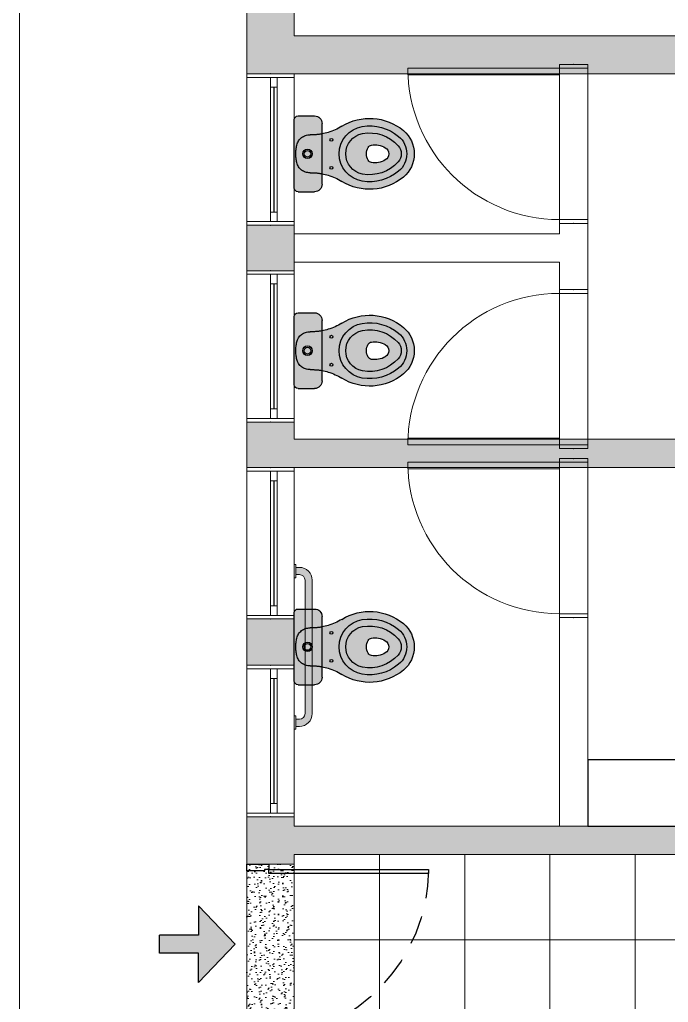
# Model space of a CAD drawing. Header units: metres. Extents: x 512 to 829, y -209 to 245.
# Drawn here: x 805.48 to 808.91, y -86.63 to -81.44 of the extents above; entities that cross this region are included whole.
import ezdxf

# ---------------------------------------------------------------- set-up
doc = ezdxf.new("R2010")
doc.units = ezdxf.units.M
doc.header["$LTSCALE"] = 0.508
doc.set_wipeout_variables(frame=1)
doc.header["$PDSIZE"] = -2
doc.linetypes.add('DASHED', pattern=[0.75, 0.5, -0.25])
doc.linetypes.add('HIDDEN', pattern=[0.375, 0.25, -0.125])
doc.layers.get('0').update_dxf_attribs({"lineweight": 15})
for name, color, linetype in [('AR-SIMBOLOGIAS', 9, 'Continuous'), ('ARQ-COTA', 1, 'Continuous'), ('MB-ARQ-PORTA-PROJEÇÃO ABERTURA', 1, 'HIDDEN'), ('MB-ARQ-SANITÁRIO-HATCH', 255, 'Continuous'), ('MB-ARQ-SANITÁRIO-LOUÇA-PROVIDENCIAR', 21, 'Continuous'), ('MB-ARQ-SANITÁRIO-MOBILIÁRIO', 252, 'Continuous'), ('MB-ARQ-SANITÁRIO-PORTA', 2, 'Continuous'), ('Piso', 4, 'Continuous')]:
    doc.layers.add(name, color=color, linetype=linetype)
for name, color, linetype, lineweight in [('Hachura', 251, 'Continuous', 0), ('None', 7, 'Continuous', 5), ('NãoImprimir', 7, 'Continuous', 5), ('Peitoris', 2, 'Continuous', 5), ('Telhado-Princ', 7, 'Continuous', 5)]:
    doc.layers.add(name, color=color, linetype=linetype, lineweight=lineweight)

# ---------------------------------------------------------------- blocks, each defined once
blk = doc.blocks.new('Grupo-1391')
at = {"layer": 'None', "color": 7, "linetype": 'Continuous', "lineweight": 5}
for p, q in [((-0.42, 0.075), (-0.42, -0.075)), ((0.42, 0.075), (0.42, -0.075))]:
    blk.add_line(p, q, dxfattribs=at)
blk = doc.blocks.new('Grupo-1392')
at = {"color": 7, "linetype": 'Continuous', "lineweight": 5}
for points in [[(-0.42, 0.075), (-0.4, 0.075), (-0.4, -0.075), (-0.42, -0.075)], [(0.4, 0.075), (0.42, 0.075), (0.42, -0.075), (0.4, -0.075)]]:
    blk.add_wipeout(points, dxfattribs=at).dxf.layer = 'None'
at = {"layer": 'None', "color": 7, "linetype": 'Continuous', "lineweight": 5}
for points in [[(-0.42, 0.075), (-0.4, 0.075), (-0.4, -0.075), (-0.42, -0.075)], [(0.4, 0.075), (0.42, 0.075), (0.42, -0.075), (0.4, -0.075)]]:
    blk.add_lwpolyline(points, close=True, dxfattribs=at)
blk = doc.blocks.new('Grupo-1393')
at = {"layer": 'None', "color": 7}
blk.add_blockref('Grupo-1391', (0, 0), dxfattribs=at)
blk.add_blockref('Grupo-1392', (0, 0), dxfattribs=at)
at = {"layer": 'None', "color": 7, "linetype": 'Continuous', "lineweight": 5}
for p, q in [((-0.42, 0.075), (-0.4, 0.075)), ((-0.4, 0.075), (-0.4, -0.075)), ((0.42, 0.075), (0.4, 0.075)), ((0.4, 0.075), (0.4, -0.075)), ((-0.42, -0.075), (-0.4, -0.075)), ((0.42, -0.075), (0.4, -0.075))]:
    blk.add_line(p, q, dxfattribs=at)
blk = doc.blocks.new('Grupo-1394')
at = {"layer": 'None', "color": 7, "linetype": 'Continuous', "lineweight": 5}
blk.add_arc((-0.4, 0.075), 0.8, 0, 90, dxfattribs=at)
blk = doc.blocks.new('Grupo-1395')
at = {"color": 7, "linetype": 'Continuous', "lineweight": 5}
blk.add_wipeout([(-0.4, 0.075), (-0.4, 0.875), (-0.365, 0.875), (-0.365, 0.075)], dxfattribs=at).dxf.layer = 'None'
at = {"layer": 'None', "color": 7, "linetype": 'Continuous', "lineweight": 5}
blk.add_lwpolyline([(-0.4, 0.075), (-0.4, 0.875), (-0.365, 0.875), (-0.365, 0.075)], close=True, dxfattribs=at)
blk = doc.blocks.new('Grupo-1396')
at = {"layer": 'None', "color": 7}
blk.add_blockref('Grupo-1395', (0, 0), dxfattribs=at)
at = {"layer": 'None', "color": 7, "linetype": 'Continuous', "lineweight": 5}
for p, q in [((-0.4, 0.075), (-0.4, 0.875)), ((-0.4, 0.875), (-0.365, 0.875)), ((-0.365, 0.075), (-0.365, 0.875)), ((-0.4, 0.075), (-0.365, 0.075))]:
    blk.add_line(p, q, dxfattribs=at)
blk = doc.blocks.new('Grupo-1397')
at = {"layer": 'Peitoris', "color": 7}
blk.add_blockref('Grupo-1396', (0, 0), dxfattribs=at)
blk = doc.blocks.new('Grupo-1398')
at = {"layer": 'None', "color": 7, "linetype": 'Continuous', "lineweight": 5}
for p, q in [((0.42, 0.075), (-0.42, 0.075)), ((0.42, -0.075), (-0.42, -0.075))]:
    blk.add_line(p, q, dxfattribs=at)
blk = doc.blocks.new('Door (2D)-32')
at = {"layer": 'None', "color": 7}
blk.add_blockref('Grupo-1393', (0, 0), dxfattribs=at)
at = {"layer": 'NãoImprimir', "color": 7, "linetype": 'Continuous', "lineweight": 5}
for p in [(-0.42, 0), (0.42, 0)]:
    blk.add_point(p, dxfattribs=at)
at = {"layer": 'Peitoris', "color": 7}
blk.add_blockref('Grupo-1394', (0, 0), dxfattribs=at)
at = {"layer": 'None', "color": 7}
blk.add_blockref('Grupo-1397', (0, 0), dxfattribs=at)
at = {"layer": 'Telhado-Princ', "color": 7}
blk.add_blockref('Grupo-1398', (0, 0), dxfattribs=at)
blk = doc.blocks.new('Grupo-1407')
at = {"layer": 'None', "color": 7, "linetype": 'Continuous', "lineweight": 5}
for p, q in [((-0.42, 0.075), (-0.42, -0.075)), ((0.42, 0.075), (0.42, -0.075))]:
    blk.add_line(p, q, dxfattribs=at)
blk = doc.blocks.new('Grupo-1408')
at = {"color": 7, "linetype": 'Continuous', "lineweight": 5}
for points in [[(-0.42, 0.075), (-0.4, 0.075), (-0.4, -0.075), (-0.42, -0.075)], [(0.4, 0.075), (0.42, 0.075), (0.42, -0.075), (0.4, -0.075)]]:
    blk.add_wipeout(points, dxfattribs=at).dxf.layer = 'None'
at = {"layer": 'None', "color": 7, "linetype": 'Continuous', "lineweight": 5}
for points in [[(-0.42, 0.075), (-0.4, 0.075), (-0.4, -0.075), (-0.42, -0.075)], [(0.4, 0.075), (0.42, 0.075), (0.42, -0.075), (0.4, -0.075)]]:
    blk.add_lwpolyline(points, close=True, dxfattribs=at)
blk = doc.blocks.new('Grupo-1409')
at = {"layer": 'None', "color": 7}
blk.add_blockref('Grupo-1407', (0, 0), dxfattribs=at)
blk.add_blockref('Grupo-1408', (0, 0), dxfattribs=at)
at = {"layer": 'None', "color": 7, "linetype": 'Continuous', "lineweight": 5}
for p, q in [((-0.42, 0.075), (-0.4, 0.075)), ((-0.4, 0.075), (-0.4, -0.075)), ((0.42, 0.075), (0.4, 0.075)), ((0.4, 0.075), (0.4, -0.075)), ((-0.42, -0.075), (-0.4, -0.075)), ((0.42, -0.075), (0.4, -0.075))]:
    blk.add_line(p, q, dxfattribs=at)
blk = doc.blocks.new('Grupo-1410')
at = {"layer": 'None', "color": 7, "linetype": 'Continuous', "lineweight": 5}
blk.add_arc((-0.4, 0.075), 0.8, 0, 90, dxfattribs=at)
blk = doc.blocks.new('Grupo-1411')
at = {"color": 7, "linetype": 'Continuous', "lineweight": 5}
blk.add_wipeout([(-0.4, 0.075), (-0.4, 0.875), (-0.365, 0.875), (-0.365, 0.075)], dxfattribs=at).dxf.layer = 'None'
at = {"layer": 'None', "color": 7, "linetype": 'Continuous', "lineweight": 5}
blk.add_lwpolyline([(-0.4, 0.075), (-0.4, 0.875), (-0.365, 0.875), (-0.365, 0.075)], close=True, dxfattribs=at)
blk = doc.blocks.new('Grupo-1412')
at = {"layer": 'None', "color": 7}
blk.add_blockref('Grupo-1411', (0, 0), dxfattribs=at)
at = {"layer": 'None', "color": 7, "linetype": 'Continuous', "lineweight": 5}
for p, q in [((-0.4, 0.075), (-0.4, 0.875)), ((-0.4, 0.875), (-0.365, 0.875)), ((-0.365, 0.075), (-0.365, 0.875)), ((-0.4, 0.075), (-0.365, 0.075))]:
    blk.add_line(p, q, dxfattribs=at)
blk = doc.blocks.new('Grupo-1413')
at = {"layer": 'Peitoris', "color": 7}
blk.add_blockref('Grupo-1412', (0, 0), dxfattribs=at)
blk = doc.blocks.new('Grupo-1414')
at = {"layer": 'None', "color": 7, "linetype": 'Continuous', "lineweight": 5}
for p, q in [((0.42, 0.075), (-0.42, 0.075)), ((0.42, -0.075), (-0.42, -0.075))]:
    blk.add_line(p, q, dxfattribs=at)
blk = doc.blocks.new('Door (2D)-34')
at = {"layer": 'None', "color": 7}
blk.add_blockref('Grupo-1409', (0, 0), dxfattribs=at)
at = {"layer": 'NãoImprimir', "color": 7, "linetype": 'Continuous', "lineweight": 5}
for p in [(-0.42, 0), (0.42, 0)]:
    blk.add_point(p, dxfattribs=at)
at = {"layer": 'Peitoris', "color": 7}
blk.add_blockref('Grupo-1410', (0, 0), dxfattribs=at)
at = {"layer": 'None', "color": 7}
blk.add_blockref('Grupo-1413', (0, 0), dxfattribs=at)
at = {"layer": 'Telhado-Princ', "color": 7}
blk.add_blockref('Grupo-1414', (0, 0), dxfattribs=at)
blk = doc.blocks.new('Grupo-1415')
at = {"layer": 'None', "color": 7, "linetype": 'Continuous', "lineweight": 5}
for p, q in [((-0.42, 0.075), (-0.42, -0.075)), ((0.42, 0.075), (0.42, -0.075))]:
    blk.add_line(p, q, dxfattribs=at)
blk = doc.blocks.new('Grupo-1416')
at = {"color": 7, "linetype": 'Continuous', "lineweight": 5}
for points in [[(-0.42, 0.075), (-0.4, 0.075), (-0.4, -0.075), (-0.42, -0.075)], [(0.4, 0.075), (0.42, 0.075), (0.42, -0.075), (0.4, -0.075)]]:
    blk.add_wipeout(points, dxfattribs=at).dxf.layer = 'None'
at = {"layer": 'None', "color": 7, "linetype": 'Continuous', "lineweight": 5}
for points in [[(-0.42, 0.075), (-0.4, 0.075), (-0.4, -0.075), (-0.42, -0.075)], [(0.4, 0.075), (0.42, 0.075), (0.42, -0.075), (0.4, -0.075)]]:
    blk.add_lwpolyline(points, close=True, dxfattribs=at)
blk = doc.blocks.new('Grupo-1417')
at = {"layer": 'None', "color": 7}
blk.add_blockref('Grupo-1415', (0, 0), dxfattribs=at)
blk.add_blockref('Grupo-1416', (0, 0), dxfattribs=at)
at = {"layer": 'None', "color": 7, "linetype": 'Continuous', "lineweight": 5}
for p, q in [((-0.42, 0.075), (-0.4, 0.075)), ((-0.4, 0.075), (-0.4, -0.075)), ((0.42, 0.075), (0.4, 0.075)), ((0.4, 0.075), (0.4, -0.075)), ((-0.42, -0.075), (-0.4, -0.075)), ((0.42, -0.075), (0.4, -0.075))]:
    blk.add_line(p, q, dxfattribs=at)
blk = doc.blocks.new('Grupo-1418')
at = {"layer": 'None', "color": 7, "linetype": 'Continuous', "lineweight": 5}
blk.add_arc((-0.4, 0.075), 0.8, 0, 90, dxfattribs=at)
blk = doc.blocks.new('Grupo-1419')
at = {"color": 7, "linetype": 'Continuous', "lineweight": 5}
blk.add_wipeout([(-0.4, 0.075), (-0.4, 0.875), (-0.365, 0.875), (-0.365, 0.075)], dxfattribs=at).dxf.layer = 'None'
at = {"layer": 'None', "color": 7, "linetype": 'Continuous', "lineweight": 5}
blk.add_lwpolyline([(-0.4, 0.075), (-0.4, 0.875), (-0.365, 0.875), (-0.365, 0.075)], close=True, dxfattribs=at)
blk = doc.blocks.new('Grupo-1420')
at = {"layer": 'None', "color": 7}
blk.add_blockref('Grupo-1419', (0, 0), dxfattribs=at)
at = {"layer": 'None', "color": 7, "linetype": 'Continuous', "lineweight": 5}
for p, q in [((-0.4, 0.075), (-0.4, 0.875)), ((-0.4, 0.875), (-0.365, 0.875)), ((-0.365, 0.075), (-0.365, 0.875)), ((-0.4, 0.075), (-0.365, 0.075))]:
    blk.add_line(p, q, dxfattribs=at)
blk = doc.blocks.new('Grupo-1421')
at = {"layer": 'Peitoris', "color": 7}
blk.add_blockref('Grupo-1420', (0, 0), dxfattribs=at)
blk = doc.blocks.new('Grupo-1422')
at = {"layer": 'None', "color": 7, "linetype": 'Continuous', "lineweight": 5}
for p, q in [((0.42, 0.075), (-0.42, 0.075)), ((0.42, -0.075), (-0.42, -0.075))]:
    blk.add_line(p, q, dxfattribs=at)
blk = doc.blocks.new('Door (2D)-35')
at = {"layer": 'None', "color": 7}
blk.add_blockref('Grupo-1417', (0, 0), dxfattribs=at)
at = {"layer": 'NãoImprimir', "color": 7, "linetype": 'Continuous', "lineweight": 5}
for p in [(-0.42, 0), (0.42, 0)]:
    blk.add_point(p, dxfattribs=at)
at = {"layer": 'Peitoris', "color": 7}
blk.add_blockref('Grupo-1418', (0, 0), dxfattribs=at)
at = {"layer": 'None', "color": 7}
blk.add_blockref('Grupo-1421', (0, 0), dxfattribs=at)
at = {"layer": 'Telhado-Princ', "color": 7}
blk.add_blockref('Grupo-1422', (0, 0), dxfattribs=at)
blk = doc.blocks.new('Grupo-1290')
at = {"color": 7, "linetype": 'Continuous', "lineweight": 5}
for points in [[(-0.4, 0.125), (-0.38095, 0.125), (-0.38095, -0.125), (-0.4, -0.125)], [(0.38095, 0.125), (0.4, 0.125), (0.4, -0.125), (0.38095, -0.125)]]:
    blk.add_wipeout(points, dxfattribs=at).dxf.layer = 'None'
at = {"layer": 'None', "color": 7, "linetype": 'Continuous', "lineweight": 5}
for points in [[(-0.4, 0.125), (-0.38095, 0.125), (-0.38095, -0.125), (-0.4, -0.125)], [(0.38095, 0.125), (0.4, 0.125), (0.4, -0.125), (0.38095, -0.125)]]:
    blk.add_lwpolyline(points, close=True, dxfattribs=at)
blk = doc.blocks.new('Grupo-1291')
at = {"layer": 'None', "color": 7}
blk.add_blockref('Grupo-1290', (0, 0), dxfattribs=at)
at = {"layer": 'None', "color": 7, "linetype": 'Continuous', "lineweight": 5}
for p, q in [((-0.4, 0.125), (-0.38095, 0.125)), ((-0.38095, 0.125), (-0.38095, -0.125)), ((0.4, 0.125), (0.38095, 0.125)), ((0.38095, 0.125), (0.38095, -0.125)), ((-0.4, -0.125), (-0.38095, -0.125)), ((0.4, -0.125), (0.38095, -0.125))]:
    blk.add_line(p, q, dxfattribs=at)
blk = doc.blocks.new('Grupo-1292')
at = {"layer": 'None', "color": 7, "linetype": 'Continuous', "lineweight": 5}
for p, q in [((-0.38095, 0.034925), (-0.38095, 0)), ((0.38095, 0.034925), (0.38095, 0))]:
    blk.add_line(p, q, dxfattribs=at)
blk = doc.blocks.new('Grupo-1293')
at = {"color": 7, "linetype": 'Continuous', "lineweight": 5}
for points in [[(-0.38095, 0.034925), (-0.33015, 0.034925), (-0.33015, 0), (-0.38095, 0)], [(0.33015, 0.034925), (0.38095, 0.034925), (0.38095, 0), (0.33015, 0)]]:
    blk.add_wipeout(points, dxfattribs=at).dxf.layer = 'None'
at = {"layer": 'None', "color": 7, "linetype": 'Continuous', "lineweight": 5}
for points in [[(-0.38095, 0.034925), (-0.33015, 0.034925), (-0.33015, 0), (-0.38095, 0)], [(0.33015, 0.034925), (0.38095, 0.034925), (0.38095, 0), (0.33015, 0)]]:
    blk.add_lwpolyline(points, close=True, dxfattribs=at)
blk = doc.blocks.new('Grupo-1294')
at = {"layer": 'None', "color": 7}
blk.add_blockref('Grupo-1292', (0, 0), dxfattribs=at)
at = {"color": 7, "linetype": 'Continuous', "lineweight": 5}
blk.add_wipeout([(-0.33015, 0.034925), (0.33015, 0.034925), (0.33015, 0), (-0.33015, 0)], dxfattribs=at).dxf.layer = 'None'
at = {"layer": 'None', "color": 7, "linetype": 'Continuous', "lineweight": 5}
blk.add_lwpolyline([(-0.33015, 0.034925), (0.33015, 0.034925), (0.33015, 0), (-0.33015, 0)], close=True, dxfattribs=at)
at = {"layer": 'None', "color": 7}
blk.add_blockref('Grupo-1293', (0, 0), dxfattribs=at)
at = {"layer": 'None', "color": 7, "linetype": 'Continuous', "lineweight": 5}
for p, q in [((-0.38095, 0.034925), (-0.33015, 0.034925)), ((-0.38095, 0), (-0.33015, 0)), ((-0.33015, 0.034925), (-0.33015, 0)), ((0.38095, 0.034925), (0.33015, 0.034925)), ((0.33015, 0.034925), (0.33015, 0)), ((0.38095, 0), (0.33015, 0))]:
    blk.add_line(p, q, dxfattribs=at)
blk = doc.blocks.new('Grupo-1295')
at = {"color": 7, "linetype": 'Continuous', "lineweight": 9}
blk.add_wipeout([(-0.3301, 0.0181), (0.3301, 0.0181), (0.3301, 0.0168), (-0.3301, 0.0168)], dxfattribs=at).dxf.layer = 'None'
blk = doc.blocks.new('Grupo-1296')
at = {"layer": 'None', "color": 7}
blk.add_blockref('Grupo-1295', (0, 0), dxfattribs=at)
at = {"layer": 'None', "color": 7, "linetype": 'Continuous', "lineweight": 25}
for p, q in [((-0.3301, 0.0181), (0.3301, 0.0181)), ((-0.3301, 0.0168), (0.3301, 0.0168))]:
    blk.add_line(p, q, dxfattribs=at)
blk = doc.blocks.new('Grupo-1297')
at = {"layer": 'None', "color": 7, "linetype": 'Continuous', "lineweight": 20}
for p, q in [((0.4, 0.125), (-0.4, 0.125)), ((0.4, -0.125), (-0.4, -0.125))]:
    blk.add_line(p, q, dxfattribs=at)
blk = doc.blocks.new('Window (2D)-135')
at = {"color": 7, "linetype": 'Continuous', "lineweight": 5}
blk.add_wipeout([(-0.4, 0.125), (0.4, 0.125), (0.4, -0.125), (-0.4, -0.125)], dxfattribs=at).dxf.layer = 'None'
at = {"layer": 'None', "color": 7}
blk.add_blockref('Grupo-1291', (0, 0), dxfattribs=at)
at = {"layer": 'None', "color": 7, "linetype": 'Continuous', "lineweight": 5}
for p, q in [((-0.4, 0.125), (0.4, 0.125)), ((-0.4, -0.125), (0.4, -0.125))]:
    blk.add_line(p, q, dxfattribs=at)
at = {"layer": 'NãoImprimir', "linetype": 'Continuous'}
for p in [(-0.4, 0), (0.4, 0)]:
    blk.add_point(p, dxfattribs=at)
at = {"layer": 'Peitoris'}
blk.add_blockref('Grupo-1294', (0, 0), dxfattribs=at)
blk.add_blockref('Grupo-1296', (0, 0), dxfattribs=at)
at = {"layer": 'Telhado-Princ'}
blk.add_blockref('Grupo-1297', (0, 0), dxfattribs=at)
blk = doc.blocks.new('Grupo-1298')
at = {"color": 7, "linetype": 'Continuous', "lineweight": 5}
for points in [[(-0.4, 0.125), (-0.38095, 0.125), (-0.38095, -0.125), (-0.4, -0.125)], [(0.38095, 0.125), (0.4, 0.125), (0.4, -0.125), (0.38095, -0.125)]]:
    blk.add_wipeout(points, dxfattribs=at).dxf.layer = 'None'
at = {"layer": 'None', "color": 7, "linetype": 'Continuous', "lineweight": 5}
for points in [[(-0.4, 0.125), (-0.38095, 0.125), (-0.38095, -0.125), (-0.4, -0.125)], [(0.38095, 0.125), (0.4, 0.125), (0.4, -0.125), (0.38095, -0.125)]]:
    blk.add_lwpolyline(points, close=True, dxfattribs=at)
blk = doc.blocks.new('Grupo-1299')
at = {"layer": 'None', "color": 7}
blk.add_blockref('Grupo-1298', (0, 0), dxfattribs=at)
at = {"layer": 'None', "color": 7, "linetype": 'Continuous', "lineweight": 5}
for p, q in [((-0.4, 0.125), (-0.38095, 0.125)), ((-0.38095, 0.125), (-0.38095, -0.125)), ((0.4, 0.125), (0.38095, 0.125)), ((0.38095, 0.125), (0.38095, -0.125)), ((-0.4, -0.125), (-0.38095, -0.125)), ((0.4, -0.125), (0.38095, -0.125))]:
    blk.add_line(p, q, dxfattribs=at)
blk = doc.blocks.new('Grupo-1300')
at = {"layer": 'None', "color": 7, "linetype": 'Continuous', "lineweight": 5}
for p, q in [((-0.38095, 0.034925), (-0.38095, 0)), ((0.38095, 0.034925), (0.38095, 0))]:
    blk.add_line(p, q, dxfattribs=at)
blk = doc.blocks.new('Grupo-1301')
at = {"color": 7, "linetype": 'Continuous', "lineweight": 5}
for points in [[(-0.38095, 0.034925), (-0.33015, 0.034925), (-0.33015, 0), (-0.38095, 0)], [(0.33015, 0.034925), (0.38095, 0.034925), (0.38095, 0), (0.33015, 0)]]:
    blk.add_wipeout(points, dxfattribs=at).dxf.layer = 'None'
at = {"layer": 'None', "color": 7, "linetype": 'Continuous', "lineweight": 5}
for points in [[(-0.38095, 0.034925), (-0.33015, 0.034925), (-0.33015, 0), (-0.38095, 0)], [(0.33015, 0.034925), (0.38095, 0.034925), (0.38095, 0), (0.33015, 0)]]:
    blk.add_lwpolyline(points, close=True, dxfattribs=at)
blk = doc.blocks.new('Grupo-1302')
at = {"layer": 'None', "color": 7}
blk.add_blockref('Grupo-1300', (0, 0), dxfattribs=at)
at = {"color": 7, "linetype": 'Continuous', "lineweight": 5}
blk.add_wipeout([(-0.33015, 0.034925), (0.33015, 0.034925), (0.33015, 0), (-0.33015, 0)], dxfattribs=at).dxf.layer = 'None'
at = {"layer": 'None', "color": 7, "linetype": 'Continuous', "lineweight": 5}
blk.add_lwpolyline([(-0.33015, 0.034925), (0.33015, 0.034925), (0.33015, 0), (-0.33015, 0)], close=True, dxfattribs=at)
at = {"layer": 'None', "color": 7}
blk.add_blockref('Grupo-1301', (0, 0), dxfattribs=at)
at = {"layer": 'None', "color": 7, "linetype": 'Continuous', "lineweight": 5}
for p, q in [((-0.38095, 0.034925), (-0.33015, 0.034925)), ((-0.38095, 0), (-0.33015, 0)), ((-0.33015, 0.034925), (-0.33015, 0)), ((0.38095, 0.034925), (0.33015, 0.034925)), ((0.33015, 0.034925), (0.33015, 0)), ((0.38095, 0), (0.33015, 0))]:
    blk.add_line(p, q, dxfattribs=at)
blk = doc.blocks.new('Grupo-1303')
at = {"color": 7, "linetype": 'Continuous', "lineweight": 9}
blk.add_wipeout([(-0.3301, 0.0181), (0.3301, 0.0181), (0.3301, 0.0168), (-0.3301, 0.0168)], dxfattribs=at).dxf.layer = 'None'
blk = doc.blocks.new('Grupo-1304')
at = {"layer": 'None', "color": 7}
blk.add_blockref('Grupo-1303', (0, 0), dxfattribs=at)
at = {"layer": 'None', "color": 7, "linetype": 'Continuous', "lineweight": 25}
for p, q in [((-0.3301, 0.0181), (0.3301, 0.0181)), ((-0.3301, 0.0168), (0.3301, 0.0168))]:
    blk.add_line(p, q, dxfattribs=at)
blk = doc.blocks.new('Grupo-1305')
at = {"layer": 'None', "color": 7, "linetype": 'Continuous', "lineweight": 20}
for p, q in [((0.4, 0.125), (-0.4, 0.125)), ((0.4, -0.125), (-0.4, -0.125))]:
    blk.add_line(p, q, dxfattribs=at)
blk = doc.blocks.new('Window (2D)-136')
at = {"color": 7, "linetype": 'Continuous', "lineweight": 5}
blk.add_wipeout([(-0.4, 0.125), (0.4, 0.125), (0.4, -0.125), (-0.4, -0.125)], dxfattribs=at).dxf.layer = 'None'
at = {"layer": 'None', "color": 7}
blk.add_blockref('Grupo-1299', (0, 0), dxfattribs=at)
at = {"layer": 'None', "color": 7, "linetype": 'Continuous', "lineweight": 5}
for p, q in [((-0.4, 0.125), (0.4, 0.125)), ((-0.4, -0.125), (0.4, -0.125))]:
    blk.add_line(p, q, dxfattribs=at)
at = {"layer": 'NãoImprimir', "linetype": 'Continuous'}
for p in [(-0.4, 0), (0.4, 0)]:
    blk.add_point(p, dxfattribs=at)
at = {"layer": 'Peitoris'}
blk.add_blockref('Grupo-1302', (0, 0), dxfattribs=at)
blk.add_blockref('Grupo-1304', (0, 0), dxfattribs=at)
at = {"layer": 'Telhado-Princ'}
blk.add_blockref('Grupo-1305', (0, 0), dxfattribs=at)
blk = doc.blocks.new('Grupo-1306')
at = {"color": 7, "linetype": 'Continuous', "lineweight": 5}
for points in [[(-0.4, 0.125), (-0.38095, 0.125), (-0.38095, -0.125), (-0.4, -0.125)], [(0.38095, 0.125), (0.4, 0.125), (0.4, -0.125), (0.38095, -0.125)]]:
    blk.add_wipeout(points, dxfattribs=at).dxf.layer = 'None'
at = {"layer": 'None', "color": 7, "linetype": 'Continuous', "lineweight": 5}
for points in [[(-0.4, 0.125), (-0.38095, 0.125), (-0.38095, -0.125), (-0.4, -0.125)], [(0.38095, 0.125), (0.4, 0.125), (0.4, -0.125), (0.38095, -0.125)]]:
    blk.add_lwpolyline(points, close=True, dxfattribs=at)
blk = doc.blocks.new('Grupo-1307')
at = {"layer": 'None', "color": 7}
blk.add_blockref('Grupo-1306', (0, 0), dxfattribs=at)
at = {"layer": 'None', "color": 7, "linetype": 'Continuous', "lineweight": 5}
for p, q in [((-0.4, 0.125), (-0.38095, 0.125)), ((-0.38095, 0.125), (-0.38095, -0.125)), ((0.4, 0.125), (0.38095, 0.125)), ((0.38095, 0.125), (0.38095, -0.125)), ((-0.4, -0.125), (-0.38095, -0.125)), ((0.4, -0.125), (0.38095, -0.125))]:
    blk.add_line(p, q, dxfattribs=at)
blk = doc.blocks.new('Grupo-1308')
at = {"layer": 'None', "color": 7, "linetype": 'Continuous', "lineweight": 5}
for p, q in [((-0.38095, 0.034925), (-0.38095, 0)), ((0.38095, 0.034925), (0.38095, 0))]:
    blk.add_line(p, q, dxfattribs=at)
blk = doc.blocks.new('Grupo-1309')
at = {"color": 7, "linetype": 'Continuous', "lineweight": 5}
for points in [[(-0.38095, 0.034925), (-0.33015, 0.034925), (-0.33015, 0), (-0.38095, 0)], [(0.33015, 0.034925), (0.38095, 0.034925), (0.38095, 0), (0.33015, 0)]]:
    blk.add_wipeout(points, dxfattribs=at).dxf.layer = 'None'
at = {"layer": 'None', "color": 7, "linetype": 'Continuous', "lineweight": 5}
for points in [[(-0.38095, 0.034925), (-0.33015, 0.034925), (-0.33015, 0), (-0.38095, 0)], [(0.33015, 0.034925), (0.38095, 0.034925), (0.38095, 0), (0.33015, 0)]]:
    blk.add_lwpolyline(points, close=True, dxfattribs=at)
blk = doc.blocks.new('Grupo-1310')
at = {"layer": 'None', "color": 7}
blk.add_blockref('Grupo-1308', (0, 0), dxfattribs=at)
at = {"color": 7, "linetype": 'Continuous', "lineweight": 5}
blk.add_wipeout([(-0.33015, 0.034925), (0.33015, 0.034925), (0.33015, 0), (-0.33015, 0)], dxfattribs=at).dxf.layer = 'None'
at = {"layer": 'None', "color": 7, "linetype": 'Continuous', "lineweight": 5}
blk.add_lwpolyline([(-0.33015, 0.034925), (0.33015, 0.034925), (0.33015, 0), (-0.33015, 0)], close=True, dxfattribs=at)
at = {"layer": 'None', "color": 7}
blk.add_blockref('Grupo-1309', (0, 0), dxfattribs=at)
at = {"layer": 'None', "color": 7, "linetype": 'Continuous', "lineweight": 5}
for p, q in [((-0.38095, 0.034925), (-0.33015, 0.034925)), ((-0.38095, 0), (-0.33015, 0)), ((-0.33015, 0.034925), (-0.33015, 0)), ((0.38095, 0.034925), (0.33015, 0.034925)), ((0.33015, 0.034925), (0.33015, 0)), ((0.38095, 0), (0.33015, 0))]:
    blk.add_line(p, q, dxfattribs=at)
blk = doc.blocks.new('Grupo-1311')
at = {"color": 7, "linetype": 'Continuous', "lineweight": 9}
blk.add_wipeout([(-0.3301, 0.0181), (0.3301, 0.0181), (0.3301, 0.0168), (-0.3301, 0.0168)], dxfattribs=at).dxf.layer = 'None'
blk = doc.blocks.new('Grupo-1312')
at = {"layer": 'None', "color": 7}
blk.add_blockref('Grupo-1311', (0, 0), dxfattribs=at)
at = {"layer": 'None', "color": 7, "linetype": 'Continuous', "lineweight": 25}
for p, q in [((-0.3301, 0.0181), (0.3301, 0.0181)), ((-0.3301, 0.0168), (0.3301, 0.0168))]:
    blk.add_line(p, q, dxfattribs=at)
blk = doc.blocks.new('Grupo-1313')
at = {"layer": 'None', "color": 7, "linetype": 'Continuous', "lineweight": 20}
for p, q in [((0.4, 0.125), (-0.4, 0.125)), ((0.4, -0.125), (-0.4, -0.125))]:
    blk.add_line(p, q, dxfattribs=at)
blk = doc.blocks.new('Window (2D)-137')
at = {"color": 7, "linetype": 'Continuous', "lineweight": 5}
blk.add_wipeout([(-0.4, 0.125), (0.4, 0.125), (0.4, -0.125), (-0.4, -0.125)], dxfattribs=at).dxf.layer = 'None'
at = {"layer": 'None', "color": 7}
blk.add_blockref('Grupo-1307', (0, 0), dxfattribs=at)
at = {"layer": 'None', "color": 7, "linetype": 'Continuous', "lineweight": 5}
for p, q in [((-0.4, 0.125), (0.4, 0.125)), ((-0.4, -0.125), (0.4, -0.125))]:
    blk.add_line(p, q, dxfattribs=at)
at = {"layer": 'NãoImprimir', "linetype": 'Continuous'}
for p in [(-0.4, 0), (0.4, 0)]:
    blk.add_point(p, dxfattribs=at)
at = {"layer": 'Peitoris'}
blk.add_blockref('Grupo-1310', (0, 0), dxfattribs=at)
blk.add_blockref('Grupo-1312', (0, 0), dxfattribs=at)
at = {"layer": 'Telhado-Princ'}
blk.add_blockref('Grupo-1313', (0, 0), dxfattribs=at)
blk = doc.blocks.new('Grupo-1314')
at = {"color": 7, "linetype": 'Continuous', "lineweight": 5}
for points in [[(-0.4, 0.125), (-0.38095, 0.125), (-0.38095, -0.125), (-0.4, -0.125)], [(0.38095, 0.125), (0.4, 0.125), (0.4, -0.125), (0.38095, -0.125)]]:
    blk.add_wipeout(points, dxfattribs=at).dxf.layer = 'None'
at = {"layer": 'None', "color": 7, "linetype": 'Continuous', "lineweight": 5}
for points in [[(-0.4, 0.125), (-0.38095, 0.125), (-0.38095, -0.125), (-0.4, -0.125)], [(0.38095, 0.125), (0.4, 0.125), (0.4, -0.125), (0.38095, -0.125)]]:
    blk.add_lwpolyline(points, close=True, dxfattribs=at)
blk = doc.blocks.new('Grupo-1315')
at = {"layer": 'None', "color": 7}
blk.add_blockref('Grupo-1314', (0, 0), dxfattribs=at)
at = {"layer": 'None', "color": 7, "linetype": 'Continuous', "lineweight": 5}
for p, q in [((-0.4, 0.125), (-0.38095, 0.125)), ((-0.38095, 0.125), (-0.38095, -0.125)), ((0.4, 0.125), (0.38095, 0.125)), ((0.38095, 0.125), (0.38095, -0.125)), ((-0.4, -0.125), (-0.38095, -0.125)), ((0.4, -0.125), (0.38095, -0.125))]:
    blk.add_line(p, q, dxfattribs=at)
blk = doc.blocks.new('Grupo-1316')
at = {"layer": 'None', "color": 7, "linetype": 'Continuous', "lineweight": 5}
for p, q in [((-0.38095, 0.034925), (-0.38095, 0)), ((0.38095, 0.034925), (0.38095, 0))]:
    blk.add_line(p, q, dxfattribs=at)
blk = doc.blocks.new('Grupo-1317')
at = {"color": 7, "linetype": 'Continuous', "lineweight": 5}
for points in [[(-0.38095, 0.034925), (-0.33015, 0.034925), (-0.33015, 0), (-0.38095, 0)], [(0.33015, 0.034925), (0.38095, 0.034925), (0.38095, 0), (0.33015, 0)]]:
    blk.add_wipeout(points, dxfattribs=at).dxf.layer = 'None'
at = {"layer": 'None', "color": 7, "linetype": 'Continuous', "lineweight": 5}
for points in [[(-0.38095, 0.034925), (-0.33015, 0.034925), (-0.33015, 0), (-0.38095, 0)], [(0.33015, 0.034925), (0.38095, 0.034925), (0.38095, 0), (0.33015, 0)]]:
    blk.add_lwpolyline(points, close=True, dxfattribs=at)
blk = doc.blocks.new('Grupo-1318')
at = {"layer": 'None', "color": 7}
blk.add_blockref('Grupo-1316', (0, 0), dxfattribs=at)
at = {"color": 7, "linetype": 'Continuous', "lineweight": 5}
blk.add_wipeout([(-0.33015, 0.034925), (0.33015, 0.034925), (0.33015, 0), (-0.33015, 0)], dxfattribs=at).dxf.layer = 'None'
at = {"layer": 'None', "color": 7, "linetype": 'Continuous', "lineweight": 5}
blk.add_lwpolyline([(-0.33015, 0.034925), (0.33015, 0.034925), (0.33015, 0), (-0.33015, 0)], close=True, dxfattribs=at)
at = {"layer": 'None', "color": 7}
blk.add_blockref('Grupo-1317', (0, 0), dxfattribs=at)
at = {"layer": 'None', "color": 7, "linetype": 'Continuous', "lineweight": 5}
for p, q in [((-0.38095, 0.034925), (-0.33015, 0.034925)), ((-0.38095, 0), (-0.33015, 0)), ((-0.33015, 0.034925), (-0.33015, 0)), ((0.38095, 0.034925), (0.33015, 0.034925)), ((0.33015, 0.034925), (0.33015, 0)), ((0.38095, 0), (0.33015, 0))]:
    blk.add_line(p, q, dxfattribs=at)
blk = doc.blocks.new('Grupo-1319')
at = {"color": 7, "linetype": 'Continuous', "lineweight": 9}
blk.add_wipeout([(-0.3301, 0.0181), (0.3301, 0.0181), (0.3301, 0.0168), (-0.3301, 0.0168)], dxfattribs=at).dxf.layer = 'None'
blk = doc.blocks.new('Grupo-1320')
at = {"layer": 'None', "color": 7}
blk.add_blockref('Grupo-1319', (0, 0), dxfattribs=at)
at = {"layer": 'None', "color": 7, "linetype": 'Continuous', "lineweight": 25}
for p, q in [((-0.3301, 0.0181), (0.3301, 0.0181)), ((-0.3301, 0.0168), (0.3301, 0.0168))]:
    blk.add_line(p, q, dxfattribs=at)
blk = doc.blocks.new('Grupo-1321')
at = {"layer": 'None', "color": 7, "linetype": 'Continuous', "lineweight": 20}
for p, q in [((0.4, 0.125), (-0.4, 0.125)), ((0.4, -0.125), (-0.4, -0.125))]:
    blk.add_line(p, q, dxfattribs=at)
blk = doc.blocks.new('Window (2D)-138')
at = {"color": 7, "linetype": 'Continuous', "lineweight": 5}
blk.add_wipeout([(-0.4, 0.125), (0.4, 0.125), (0.4, -0.125), (-0.4, -0.125)], dxfattribs=at).dxf.layer = 'None'
at = {"layer": 'None', "color": 7}
blk.add_blockref('Grupo-1315', (0, 0), dxfattribs=at)
at = {"layer": 'None', "color": 7, "linetype": 'Continuous', "lineweight": 5}
for p, q in [((-0.4, 0.125), (0.4, 0.125)), ((-0.4, -0.125), (0.4, -0.125))]:
    blk.add_line(p, q, dxfattribs=at)
at = {"layer": 'NãoImprimir', "linetype": 'Continuous'}
for p in [(-0.4, 0), (0.4, 0)]:
    blk.add_point(p, dxfattribs=at)
at = {"layer": 'Peitoris'}
blk.add_blockref('Grupo-1318', (0, 0), dxfattribs=at)
blk.add_blockref('Grupo-1320', (0, 0), dxfattribs=at)
at = {"layer": 'Telhado-Princ'}
blk.add_blockref('Grupo-1321', (0, 0), dxfattribs=at)
blk = doc.blocks.new('CELITE SAVEIRO 2355')
at = {"layer": 'MB-ARQ-SANITÁRIO-HATCH'}
h = blk.add_hatch(color=254, dxfattribs=at)
h.set_gradient(color1=(214, 214, 214), color2=(245, 245, 245), rotation=45, one_color=1, tint=0.96, name='CURVED')
h.paths.add_polyline_path([(0.16, -0.147), (0.16, -0.147), (0.1051, -0.147, 0.027727), (0.1129, -0.1793, 0.065809), (0.1454, -0.2509, -0.323812), (0.1228, -0.5765, -0.221291), (0.0007, -0.634, -0.223508), (-0.1228, -0.5765, -0.323805), (-0.1454, -0.2509, 0.065813), (-0.1129, -0.1793, 0.027728), (-0.1051, -0.147), (-0.16, -0.147, -0.414214), (-0.2, -0.107), (-0.2, -0.107), (-0.2, -0.02, -0.414214), (-0.18, 0), (0.18, 0, -0.414214), (0.2, -0.02), (0.2, -0.02), (0.2, -0.107, -0.414214)])
h.paths.add_polyline_path([(-0.025, -0.07, -1), (0.025, -0.07, -1)], flags=16)
h.paths.add_polyline_path([(-0.018, -0.07, -1), (0.018, -0.07, -1)], flags=0)
h.paths.add_polyline_path([(0.074, -0.2035, -1), (0.074, -0.1885, -1)], flags=16)
h.paths.add_polyline_path([(0.1443, -0.3595, -0.217913), (0.0921, -0.5509, -0.221439), (0.0004, -0.594, -0.223377), (-0.0921, -0.5509, -0.217913), (-0.1443, -0.3595, -0.367286), (0, -0.2369, -0.367287)], flags=16)
h.paths.add_polyline_path([(-0.074, -0.2035, -1), (-0.074, -0.1885, -1)], flags=16)
h.paths.add_polyline_path([(0.1069, -0.3603, -0.26381), (0.0431, -0.5485, -0.184016), (0, -0.5649, -0.184032), (-0.0431, -0.5485, -0.263808), (-0.1069, -0.3603, -0.359922), (0, -0.2719, -0.359923)], flags=0)
h.paths.add_polyline_path([(0.0458, -0.4074, -0.181522), (0.0321, -0.4808, -0.260825), (0.0003, -0.4989, -0.264518), (-0.0321, -0.4808, -0.181521), (-0.0458, -0.4074, -0.217269), (-0.034, -0.3903, -0.134082), (-0.0004, -0.3809, -0.137539), (0.034, -0.3903, -0.217288)], flags=0)
h = blk.add_hatch(color=254, dxfattribs=at)
h.set_gradient(color1=(214, 214, 214), color2=(245, 245, 245), rotation=45, one_color=1, tint=0.96, name='CURVED')
h.paths.add_polyline_path([(0.0458, -0.4074, 0.212845), (0.0344, -0.3905, 0.135713), (0.0004, -0.3809, 0.139169), (-0.0344, -0.3905, 0.212853), (-0.0458, -0.4074, 0.181522), (-0.0321, -0.4808, 0.260825), (-0.0003, -0.4989, 0.264518), (0.0321, -0.4808, 0.181521)], flags=0)
h.paths.add_polyline_path([(0.1443, -0.3595, 0.367286), (0, -0.2369, 0.367287), (-0.1443, -0.3595, 0.217913), (-0.0921, -0.5509, 0.221439), (-0.0004, -0.594, 0.223377), (0.0921, -0.5509, 0.217913)])
h.paths.add_polyline_path([(0.0435, -0.5481, -0.186491), (0, -0.5649, -0.18651), (-0.0435, -0.5481, -0.262986), (-0.1069, -0.3603, -0.359922), (0, -0.2719, -0.359923), (0.1069, -0.3603, -0.262986)], flags=16)
h.paths.add_polyline_path([(0.0321, -0.4808, -0.260825), (0.0003, -0.4989, -0.264518), (-0.0321, -0.4808, -0.207185), (-0.0434, -0.3972, -0.179275), (-0.0004, -0.3809, -0.135905), (0.0336, -0.3901, -0.221731), (0.0458, -0.4074, -0.181522)], flags=0)
at = {"linetype": 'Continuous'}
for points in [[(0.18, 0, 0), (-0.18, 0, 0)], [(-0.2, -0.02, 0), (-0.2, -0.107, 0)], [(0.2, -0.02, 0), (0.2, -0.107, 0)], [(-0.191, -0.1283, 0), (-0.1909, -0.1285, 0)], [(0.16, -0.147, 0), (-0.16, -0.147, 0)]]:
    blk.add_polyline3d(points, dxfattribs=at)
for centre, radius, start, end in [((-0.18, -0.02), 0.02, 90, 179.999), ((0, -0.07), 0.025, 0, 180), ((0.18, -0.02), 0.02, 0.001, 90), ((0, -0.07), 0.025, 180, 0), ((0, -0.07), 0.018, 0, 180), ((0, -0.07), 0.018, 180, 0), ((-0.16, -0.107), 0.04, 180.0011, 270), ((-0.3998, -0.0924), 0.2997, 343.1462, 349.4992), ((0.3998, -0.0924), 0.2997, 190.5008, 196.8538), ((0.16, -0.107), 0.04, 270, 359.9989), ((-0.4, -0.0923), 0.3, 328.0767, 343.138), ((-0.074, -0.196), 0.0075, 90, 270), ((-0.074, -0.196), 0.0075, 270, 90), ((0.074, -0.196), 0.0075, 90, 270), ((0.074, -0.196), 0.0075, 270, 90), ((0.4, -0.0923), 0.3, 196.862, 211.9233), ((0.0909, -0.3981), 0.2784, 148.0762, 219.8435), ((0, -0.3832), 0.1463, 90, 170.6691), ((0, -0.3832), 0.1463, 9.3309, 90), ((-0.0909, -0.3981), 0.2784, 320.1565, 31.9237), ((0, -0.3807), 0.1088, 90, 169.1761), ((0, -0.3807), 0.1088, 10.8239, 90), ((0.0909, -0.3981), 0.2384, 170.6696, 219.8433), ((0.0909, -0.3981), 0.2014, 169.1777, 228.2955), ((-0.0909, -0.3981), 0.2014, 311.7045, 10.8223), ((-0.0909, -0.3981), 0.2384, 320.1567, 9.3304), ((0.0588, -0.4259), 0.1062, 169.9765, 211.1273), ((-0.0212, -0.4117), 0.025, 120.9363, 169.9818), ((0, -0.447), 0.0661, 90.3929, 120.9354), ((0, -0.447), 0.0661, 59.0646, 89.6071), ((-0.0588, -0.4259), 0.1062, 328.8727, 10.0235), ((0.0212, -0.4117), 0.025, 10.0182, 59.0637), ((0, -0.4614), 0.0375, 211.1254, 269.6024), ((0, -0.4614), 0.0375, 270.3976, 328.8746), ((0, -0.474), 0.12, 219.8432, 269.7878), ((0, -0.5002), 0.0647, 228.2982, 270), ((0, -0.5002), 0.0647, 270, 311.7018), ((0, -0.474), 0.12, 270.2122, 320.1568), ((0, -0.474), 0.16, 219.8425, 269.7573), ((0, -0.474), 0.16, 270.2427, 320.1575)]:
    blk.add_arc(centre, radius, start, end, dxfattribs=at)
at = {"linetype": 'DASHED'}
for centre, radius, start, end in [((-0.0302, -0.0816), 0.07, 103.4166, 181.6563), ((0, -0.208), 0.2, 76.5814, 103.4186), ((0.0302, -0.0816), 0.07, 358.3437, 76.5834), ((-0.3999, -0.0923), 0.2999, 349.4842, 1.6606), ((0.3999, -0.0923), 0.2999, 178.3394, 190.5158)]:
    blk.add_arc(centre, radius, start, end, dxfattribs=at)
blk = doc.blocks.new('PORTA BAN 60CM')
for points in [[(-0.024, 0.7996), (-0.042, 0.7996), (-0.042, 0.096), (-0.024, 0.096)], [(-0.776, 0.078), (-0.77, 0.078), (-0.77, 0), (-0.8, 0), (-0.8, 0.096), (-0.776, 0.096)], [(-0.03, 0.078), (-0.03, 0), (0, 0), (0, 0.096), (-0.024, 0.096), (-0.024, 0.078)]]:
    blk.add_lwpolyline(points, close=True)
at = {"layer": 'MB-ARQ-PORTA-PROJEÇÃO ABERTURA'}
blk.add_arc((-0.0143, 0.0356), 0.7641, 90.7284, 175.466, dxfattribs=at)
blk = doc.blocks.new('A$C4974493F')
at = {"layer": 'Hachura', "linetype": 'Continuous', "lineweight": 0}
h = blk.add_hatch(color=256, dxfattribs=at)
h.dxf.hatch_style = 1
h.paths.add_polyline_path([(0.405, 0.799), (0, 0.412), (0.309, 0.412), (0.309, 0), (0.501, 0), (0.501, 0.412), (0.81, 0.412)])
at = {"layer": 'AR-SIMBOLOGIAS', "color": 1}
for p, q in [((0.405, 0.799), (0, 0.412)), ((0.405, 0.799), (0.81, 0.412)), ((0, 0.412), (0.309, 0.412)), ((0.309, 0.412), (0.309, 0)), ((0.501, 0.412), (0.501, 0)), ((0.81, 0.412), (0.501, 0.412)), ((0.501, 0), (0.309, 0))]:
    blk.add_line(p, q, dxfattribs=at)

msp = doc.modelspace()

# ---------------------------------------------------------------- hatches: boundary and pattern name
at = {"layer": 'Hachura', "linetype": 'Continuous', "lineweight": 0}
h = msp.add_hatch(dxfattribs=at)
h.set_pattern_fill('_USER', color=256, scale=0.45, angle=90, double=1, pattern_type=0)
h.set_pattern_definition([(90, (806.9296, -85.8492), (-0.45, 3e-17), []), (180, (806.9296, -85.8492), (-6e-17, -0.45), [])])
h.paths.add_polyline_path([(806.9296, -92.9492), (806.9296, -85.8492), (810.8936, -85.8492), (810.8936, -92.9492)])
at = {"layer": 'Hachura', "linetype": 'Continuous', "lineweight": 0, "true_color": 0x000000}
h = msp.add_hatch(dxfattribs=at)
h.set_pattern_fill('AR-SAND', color=18, scale=0.001, angle=90, double=1)
h.set_pattern_definition([(127.5, (830.88072, 153.713484), (-0.048941324, -0.001600031), [0, -0.038608, 0, -0.04318, 0, -0.041275]), (97.5, (830.88072, 153.713484), (-0.07168251, 0.044952328), [0, -0.020828, 0, -0.034798, 0, -0.013335]), (57.5, (830.88072, 153.68224), (-0.0001437185, 0.079099237), [0, -0.0127, 0, -0.04572, 0, -0.05969]), (47.5, (830.88072, 153.68224), (-0.022292932, 0.076355645), [0, -0.00635, 0, -0.029972, 0, -0.03429])])
h.paths.add_polyline_path([(806.9296, -86.7392), (806.9296, -85.8992), (806.6796, -85.8992), (806.6796, -86.7392)])

# ---------------------------------------------------------------- linework, layer by layer
for p, q in [((806.9867, -85.1038), (806.9867, -84.3998)), ((807.0247, -85.1038), (807.0247, -84.3998))]:
    msp.add_line(p, q)
for centre, radius, start, end in [((806.9567, -84.3998), 0.068, 0, 90), ((806.9567, -84.3998), 0.068, 0, 90), ((806.9567, -84.3998), 0.03, 0, 90), ((806.9567, -84.3998), 0.03, 0, 90), ((806.9567, -85.1038), 0.068, 270, 0), ((806.9567, -85.1038), 0.03, 270, 0), ((806.9567, -85.1038), 0.03, 270, 0)]:
    msp.add_arc(centre, radius, start, end)
at = {"layer": 'Hachura', "color": 8, "linetype": 'Continuous', "lineweight": 0}
for points in [[(806.6796, -80.7493), (806.9296, -80.7493), (806.6796, -81.7243), (806.9296, -81.7243)], [(806.6796, -83.5643), (806.9296, -83.5643), (806.6796, -83.8043), (806.9296, -83.8043)], [(806.6796, -84.6043), (806.9296, -84.6043), (806.6796, -84.8492), (806.9296, -84.8492)], [(806.6796, -85.6492), (806.9296, -85.6492), (806.6796, -85.8992), (806.9296, -85.8992)], [(810.8936, -85.6992), (810.8936, -85.8492), (806.9296, -85.6992), (806.9296, -85.8492)]]:
    msp.add_solid(points, dxfattribs=at)
at = {"layer": 'MB-ARQ-SANITÁRIO-MOBILIÁRIO', "color": 1, "linetype": 'ByBlock'}
msp.add_lwpolyline([(810.8936, -85.3492), (808.4796, -85.3492), (808.4796, -85.6992), (810.8936, -85.6992)], close=True, dxfattribs=at)
at = {"layer": 'None', "color": 7, "linetype": 'Continuous', "lineweight": 18}
for p, q in [((805.4796, -73.0266), (805.4796, -105.8992)), ((806.6796, -80.7493), (806.6796, -81.7243)), ((806.9296, -80.7493), (806.9296, -81.5243)), ((811.2196, -81.5243), (806.9296, -81.5243)), ((806.6796, -82.5243), (806.6796, -82.7643)), ((806.6796, -83.5643), (806.6796, -83.8043)), ((806.9296, -83.5643), (806.9296, -83.6543)), ((806.6796, -84.6043), (806.6796, -84.8492)), ((806.9296, -84.6043), (806.9296, -84.8492)), ((806.6796, -85.6492), (806.6796, -85.8992)), ((806.9296, -85.6492), (806.9296, -85.6992)), ((810.8936, -85.6992), (806.9296, -85.6992)), ((806.9296, -85.8492), (806.9296, -85.8992)), ((810.8936, -85.8492), (806.9296, -85.8492))]:
    msp.add_line(p, q, dxfattribs=at)
at = {"layer": 'None', "color": 7, "linetype": 'Continuous', "lineweight": 5}
for p, q in [((808.3296, -84.5468), (808.3296, -85.6992)), ((808.4796, -84.5468), (808.4796, -85.6992))]:
    msp.add_line(p, q, dxfattribs=at)
at = {"layer": 'None', "color": 7, "linetype": 'Continuous', "lineweight": 18}
msp.add_lwpolyline([(806.9296, -86.7392), (806.9296, -85.8992), (806.6796, -85.8992), (806.6796, -86.7392)], close=True, dxfattribs=at)
at = {"layer": 'Piso', "linetype": 'Continuous', "lineweight": 0}
msp.add_lwpolyline([(806.9296, -92.9492), (806.9296, -85.8492), (810.8936, -85.8492), (810.8936, -92.9492)], close=True, dxfattribs=at)

# ---------------------------------------------------------------- block references
at = {"layer": 'ARQ-COTA', "linetype": 'Continuous', "lineweight": 0, "xscale": 0.5, "yscale": 0.5, "zscale": 0.5, "rotation": 270}
msp.add_blockref('A$C4974493F', (806.2179, -86.1197), dxfattribs=at)
at = {"layer": 'MB-ARQ-SANITÁRIO-PORTA', "xscale": -1.200000000000024, "yscale": 1.200000000000024, "zscale": 1.200000000000024, "rotation": 270}
msp.add_blockref('PORTA BAN 60CM', (806.6796, -85.8992), dxfattribs=at)

# ---------------------------------------------------------------- wipeouts: each hides what was drawn before it
at = {"color": 7, "linetype": 'Continuous', "lineweight": 5}
msp.add_wipeout([(808.3296, -82.4643), (808.4796, -82.4643), (808.4796, -82.9143), (808.3296, -82.9143)], dxfattribs=at).dxf.layer = 'None'

# ---------------------------------------------------------------- next in the draw order: linework, layer by layer
at = {"layer": 'None', "color": 7, "linetype": 'Continuous', "lineweight": 5}
for p, q in [((808.3296, -82.4643), (808.3296, -82.5693)), ((808.4796, -82.4643), (808.4796, -82.9143)), ((808.3296, -82.7193), (808.3296, -82.9143))]:
    msp.add_line(p, q, dxfattribs=at)

# ---------------------------------------------------------------- next in the draw order: block references
at = {"layer": 'None', "color": 7, "lineweight": 0, "xscale": -1, "rotation": 90}
msp.add_blockref('Door (2D)-32', (808.4046, -84.1768), dxfattribs=at)
at = {"layer": 'None', "color": 7, "lineweight": 0, "rotation": 270}
for name, p in [('Window (2D)-137', (806.8046, -84.2043)), ('Window (2D)-136', (806.8046, -85.2492))]:
    msp.add_blockref(name, p, dxfattribs=at)

# ---------------------------------------------------------------- next in the draw order: hatches: boundary and pattern name
at = {"layer": 'MB-ARQ-SANITÁRIO-HATCH'}
h = msp.add_hatch(color=254, dxfattribs=at)
h.set_gradient(color1=(208, 207, 206), one_color=1, tint=1, name='SPHERICAL')
h.paths.add_polyline_path([(807.0247, -84.3998, 0.414214), (806.9567, -84.3318), (806.9384, -84.3318), (806.9384, -84.3698), (806.9567, -84.3698, -0.414214), (806.9867, -84.3998), (806.9867, -85.1038, -0.414214), (806.9567, -85.1338), (806.9384, -85.1338), (806.9384, -85.1718), (806.9567, -85.1718, 0.414214), (807.0247, -85.1038)])

# ---------------------------------------------------------------- next in the draw order: linework, layer by layer
for p, q in [((806.9567, -84.3318), (806.9384, -84.3318)), ((806.9567, -84.3698), (806.9384, -84.3698)), ((806.9567, -85.1338), (806.9384, -85.1338)), ((806.9567, -85.1718), (806.9384, -85.1718))]:
    msp.add_line(p, q)
for points in [[(806.9296, -84.3167), (806.9296, -84.3872), (806.9384, -84.3872), (806.9384, -84.3167)], [(806.9296, -85.1868), (806.9296, -85.1164), (806.9384, -85.1164), (806.9384, -85.1868)]]:
    msp.add_lwpolyline(points, close=True)
at = {"layer": 'None', "color": 7, "linetype": 'Continuous', "lineweight": 18}
msp.add_line((806.9296, -83.8043), (810.8936, -83.8043), dxfattribs=at)

# ---------------------------------------------------------------- next in the draw order: block references
at = {"layer": 'MB-ARQ-SANITÁRIO-LOUÇA-PROVIDENCIAR', "xscale": -1, "rotation": 90}
msp.add_blockref('CELITE SAVEIRO 2355', (806.9296, -84.7518), dxfattribs=at)
at = {"layer": 'None', "color": 7, "lineweight": 0, "xscale": -1, "rotation": 90}
msp.add_blockref('Door (2D)-34', (808.4046, -82.0943), dxfattribs=at)
at = {"layer": 'None', "color": 7, "lineweight": 0, "rotation": 90}
msp.add_blockref('Door (2D)-35', (808.4046, -83.2843), dxfattribs=at)

# ---------------------------------------------------------------- next in the draw order: wipeouts: each hides what was drawn before it
at = {"color": 7, "linetype": 'Continuous', "lineweight": 5}
msp.add_wipeout([(806.9296, -82.7193), (806.9296, -82.5693), (808.3296, -82.5693), (808.3296, -82.7193)], dxfattribs=at).dxf.layer = 'None'

# ---------------------------------------------------------------- next in the draw order: linework, layer by layer
at = {"layer": 'Hachura', "color": 8, "linetype": 'Continuous', "lineweight": 0}
for points in [[(811.2196, -81.5243), (811.2196, -81.7243), (806.8796, -81.5243), (806.8796, -81.7243)], [(806.6796, -82.5243), (806.9296, -82.5243), (806.6796, -82.7643), (806.9296, -82.7643)], [(806.9296, -83.8043), (806.9296, -83.6543), (810.8936, -83.8043), (810.8936, -83.6543)]]:
    msp.add_solid(points, dxfattribs=at)
at = {"layer": 'None', "color": 7, "linetype": 'Continuous', "lineweight": 18}
for p, q in [((810.8936, -81.7243), (806.8796, -81.7243)), ((806.9296, -82.5243), (806.9296, -82.7643)), ((806.9296, -83.6543), (810.8936, -83.6543))]:
    msp.add_line(p, q, dxfattribs=at)
at = {"layer": 'None', "color": 7, "linetype": 'Continuous', "lineweight": 5}
for p, q in [((806.9296, -82.5693), (808.3296, -82.5693)), ((806.9296, -82.7193), (808.3296, -82.7193))]:
    msp.add_line(p, q, dxfattribs=at)

# ---------------------------------------------------------------- next in the draw order: block references
at = {"layer": 'None', "color": 7, "lineweight": 0, "rotation": 270}
for name, p in [('Window (2D)-135', (806.8046, -82.1243)), ('Window (2D)-138', (806.8046, -83.1643))]:
    msp.add_blockref(name, p, dxfattribs=at)

# ---------------------------------------------------------------- next in the draw order: block references
at = {"layer": 'MB-ARQ-SANITÁRIO-LOUÇA-PROVIDENCIAR', "xscale": -1, "rotation": 90}
for p in [(806.9296, -82.147), (806.9296, -83.187)]:
    msp.add_blockref('CELITE SAVEIRO 2355', p, dxfattribs=at)

doc.saveas('drawing.dxf')
